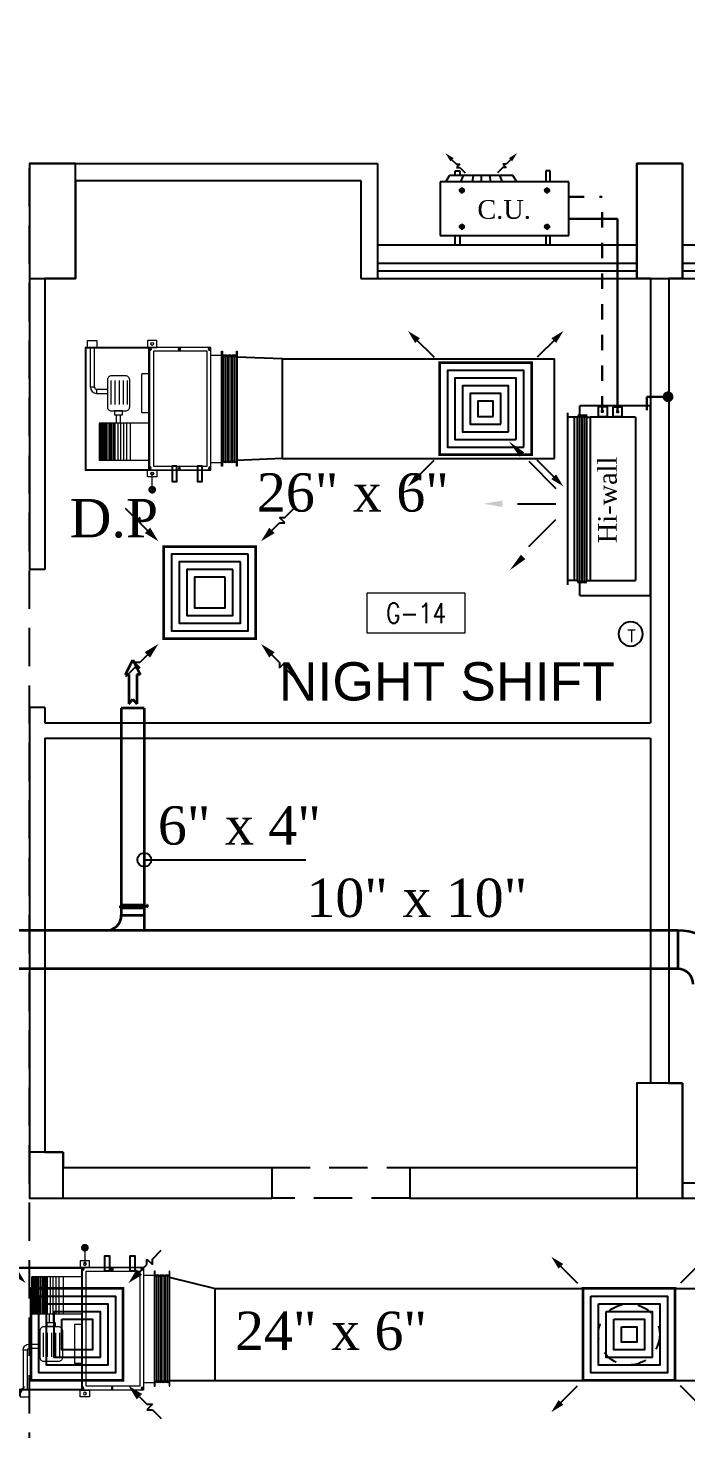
# Model space of a CAD drawing. Extents: x -432 to -365, y -145 to 173.
# Drawn here: x -422.93 to -418.64, y -125.75 to -116.61 of the extents above; entities that cross this region are included whole.
import ezdxf
from ezdxf.enums import TextEntityAlignment as Align

# ---------------------------------------------------------------- set-up
doc = ezdxf.new("R2010")
doc.units = 0
doc.header["$MEASUREMENT"] = 0
for name, pattern in [('DASHDOT', [1, 0.5, -0.25, 0, -0.25]), ('DASHED', [0.75, 0.5, -0.25]), ('HIDDEN', [0.375, 0.25, -0.125]), ('HIDDEN-Z', [3, 2, -1])]:
    doc.linetypes.add(name, pattern=pattern)
for name, color, linetype in [('01_AC-EQUIP', 206, 'Continuous'), ('03_AC-S.DUCT', 5, 'Continuous'), ('06_AC-FA.DUCT', 4, 'Continuous'), ('12-AC-FL.CONN.', 2, 'Continuous'), ('A.C.VOLUM DAMPER', 2, 'Continuous'), ('AC.EQUIPMENT', 31, 'Continuous'), ('COL', 2, 'Continuous'), ('COLHATCH', 5, 'Continuous'), ('DASH', 1, 'Continuous'), ('FASEL', 253, 'Continuous'), ('M-CH-WP-R', 40, 'HIDDEN-Z'), ('M-CH-WP-S', 142, 'Continuous'), ('M-DIFUSER', 195, 'Continuous'), ('M-DUCT-RA', 30, 'Continuous'), ('M-DUCT-SA', 5, 'Continuous'), ('M-EQBMNT', 21, 'Continuous'), ('M-TEXT', 3, 'Continuous'), ('WALL', 4, 'Continuous'), ('WIN', 5, 'Continuous'), ('ZONE TEXT', 73, 'Continuous')]:
    doc.layers.add(name, color=color, linetype=linetype)
for name, color, linetype, lineweight in [('04-AC_F.A.DUCT', 4, 'Continuous', 35), ('A-SYMB-RMNU', 4, 'Continuous', 9), ('AC-TEXT', 15, 'Continuous', 30), ('AC.DRAIN PIPE', 41, 'Continuous', 30), ('AC.REF(R). PIPING', 94, 'DASHED', 30), ('AC.REF(S). PIPING', 3, 'Continuous', 30)]:
    doc.layers.add(name, color=color, linetype=linetype, lineweight=lineweight)
doc.styles.add('AC', font='romans.shx', dxfattribs={"height": 0.2})
doc.styles.add('ARABY', font='sosa.shx')
doc.styles.add('ROMANS', font='romantic.ttf')
doc.styles.add('ROMANS-TITLE', font='ROMANS.shx', dxfattribs={"width": 0.8})
doc.dimstyles.new('IHAB', dxfattribs={"dimscale": 0, "dimtxt": 0.15, "dimasz": 0.09, "dimexe": 0.18, "dimexo": 0.0625, "dimgap": 0, "dimtad": 0, "dimtih": 1, "dimtoh": 1, "dimzin": 0, "dimdsep": 46, "dimtxsty": 'ARABY', "dimcen": 0.03, "dimse1": 1, "dimse2": 1, "dimclrd": 36, "dimclrt": 42, "dimadec": 0, "dimazin": 0, "dimtfac": 1, "dimtmove": 1, "dimatfit": 3, "dimldrblk": 'ORIGIN', "dimfxl": 1, "dimtolj": 1, "dimtzin": 0, "dimarcsym": 0})

# ---------------------------------------------------------------- blocks, each defined once
blk = doc.blocks.new('*U254')
at = {"layer": 'M-DIFUSER', "ltscale": 5, "const_width": 18}
blk.add_lwpolyline([(-300, 300), (300, 300), (300, -300), (-300, -300)], close=True, dxfattribs=at)
at = {"layer": 'M-DIFUSER', "color": 21}
for points in [[(250, 250), (-250, 250), (-250, -250), (250, -250)], [(200, 200), (-200, 200), (-200, -200), (200, -200)], [(150, 150), (-150, 150), (-150, -150), (150, -150)], [(100, 100), (-100, 100), (-100, -100), (100, -100)]]:
    blk.add_lwpolyline(points, close=True, dxfattribs=at)
at = {"layer": 'M-DUCT-RA', "color": 30}
for p, q in [((-491, 491), (-548.9, 548.9)), ((491, 491), (548.9, 548.9)), ((-491, 455.4), (-491, 491)), ((-455.4, 491), (-491, 455.4)), ((-455.4, 455.4), (-455.4, 491)), ((455.4, 491), (491, 491)), ((491, 455.4), (455.4, 491)), ((-406.3, 406.3), (-455.4, 455.4)), ((406.3, 406.3), (455.4, 455.4)), ((455.4, 455.4), (491, 455.4)), ((-491, -455.4), (-455.4, -491)), ((-455.4, -455.4), (-491, -455.4)), ((-406.3, -406.3), (-455.4, -455.4)), ((406.3, -406.3), (455.4, -455.4)), ((455.4, -491), (491, -455.4)), ((455.4, -455.4), (455.4, -491)), ((491, -455.4), (491, -491)), ((-491, -491), (-548.9, -548.9)), ((-455.4, -491), (-491, -491)), ((491, -491), (548.9, -548.9))]:
    blk.add_line(p, q, dxfattribs=at)
for points in [[(-388.6, 424), (-423.7, 388.9), (-335, 335)], [(424, 388.6), (388.9, 423.7), (335, 335)], [(-424, -388.6), (-388.9, -423.7), (-335, -335)], [(388.6, -424), (423.7, -388.9), (335, -335)]]:
    blk.add_solid(points, dxfattribs=at)
blk = doc.blocks.new('*U251')
at = {"layer": 'M-DIFUSER', "ltscale": 5, "const_width": 18}
blk.add_lwpolyline([(-300, 300), (300, 300), (300, -300), (-300, -300)], close=True, dxfattribs=at)
at = {"layer": 'M-DIFUSER', "color": 21}
for points in [[(250, 250), (-250, 250), (-250, -250), (250, -250)], [(200, 200), (-200, 200), (-200, -200), (200, -200)], [(150, 150), (-150, 150), (-150, -150), (150, -150)], [(100, 100), (-100, 100), (-100, -100), (100, -100)], [(50, 50), (-50, 50), (-50, -50), (50, -50)]]:
    blk.add_lwpolyline(points, close=True, dxfattribs=at)
at = {"layer": 'M-DUCT-SA', "color": 5, "extrusion": (-5.07059e-20, -1.19855e-17, -1)}
blk.add_line((-461.1, 461.1), (-335.4, 335.4), dxfattribs=at)
at = {"layer": 'M-DUCT-SA', "color": 5, "extrusion": (-1.19855e-17, 5.07059e-20, -1)}
blk.add_line((461.1, 461.1), (335.4, 335.4), dxfattribs=at)
at = {"layer": 'M-DUCT-SA', "color": 5, "extrusion": (1.19855e-17, -5.07059e-20, -1)}
blk.add_line((-461.1, -461.1), (-335.4, -335.4), dxfattribs=at)
at = {"layer": 'M-DUCT-SA', "color": 5, "extrusion": (5.07059e-20, 1.19855e-17, -1)}
blk.add_line((461.1, -461.1), (335.4, -335.4), dxfattribs=at)
at = {"layer": 'M-DUCT-SA', "color": 5, "extrusion": (-5.07059e-20, -1.19855e-17, -1)}
blk.add_solid([(459.6, 428.4), (428.6, 459.4), (506.9, 506.9)], dxfattribs=at)
at = {"layer": 'M-DUCT-SA', "color": 5, "extrusion": (5.07059e-20, -1.19855e-17, -1)}
blk.add_solid([(-459.6, 428.4), (-428.7, 459.4), (-506.9, 506.9)], dxfattribs=at)
at = {"layer": 'M-DUCT-SA', "color": 5, "extrusion": (1.19855e-17, -5.07059e-20, -1)}
blk.add_solid([(428.4, -459.6), (459.4, -428.6), (506.9, -506.9)], dxfattribs=at)
at = {"layer": 'M-DUCT-SA', "color": 5, "extrusion": (-1.19855e-17, -5.07059e-20, -1)}
blk.add_solid([(-428.4, -459.6), (-459.4, -428.6), (-506.9, -506.9)], dxfattribs=at)
blk = doc.blocks.new('A$C7E27466D')
at = {"layer": '01_AC-EQUIP', "color": 2, "lineweight": 20}
for p, q in [((-75.32, 98.15), (-73.71, 98.66)), ((-75.32, 98.15), (-73.71, 97.64)), ((-75.32, 97.13), (-73.71, 97.64)), ((-75.32, 97.13), (-73.71, 96.62)), ((-75.32, 96.11), (-73.71, 96.62)), ((-75.32, 96.11), (-73.71, 95.6)), ((-75.32, 95.09), (-73.71, 95.6)), ((-75.32, 95.09), (-73.71, 94.58)), ((-75.32, 94.07), (-73.71, 94.58)), ((-75.32, 94.07), (-73.71, 93.56)), ((-75.32, 93.06), (-73.71, 93.56)), ((-75.32, 93.06), (-73.71, 92.55)), ((-75.32, 92.04), (-73.71, 92.55)), ((-75.32, 92.04), (-73.71, 91.53)), ((-75.32, 91.02), (-73.71, 91.53)), ((-6.29, 97.64), (-73.71, 97.64)), ((-6.29, 96.62), (-73.71, 96.62)), ((-6.29, 95.6), (-73.71, 95.6)), ((-6.29, 94.58), (-73.71, 94.58)), ((-6.29, 93.56), (-73.71, 93.56)), ((-6.29, 92.55), (-73.71, 92.55)), ((-6.29, 91.53), (-73.71, 91.53)), ((-4.68, 98.15), (-6.29, 98.66)), ((-4.68, 98.15), (-6.29, 97.64)), ((-4.68, 97.13), (-6.29, 97.64)), ((-4.68, 97.13), (-6.29, 96.62)), ((-4.68, 96.11), (-6.29, 96.62)), ((-4.68, 96.11), (-6.29, 95.6)), ((-4.68, 95.09), (-6.29, 95.6)), ((-4.68, 95.09), (-6.29, 94.58)), ((-4.68, 94.07), (-6.29, 94.58)), ((-4.68, 94.07), (-6.29, 93.56)), ((-4.68, 93.06), (-6.29, 93.56)), ((-4.68, 93.06), (-6.29, 92.55)), ((-4.68, 92.04), (-6.29, 92.55)), ((-4.68, 92.04), (-6.29, 91.53)), ((-4.68, 91.02), (-6.29, 91.53)), ((-75.32, 91.02), (-73.71, 90.51)), ((-75.32, 90), (-73.71, 90.51)), ((-75.32, 90), (-73.71, 89.49)), ((-6.29, 90.51), (-73.71, 90.51)), ((-4.68, 91.02), (-6.29, 90.51)), ((-4.68, 90), (-6.29, 90.51)), ((-4.68, 90), (-6.29, 89.49))]:
    blk.add_line(p, q, dxfattribs=at)
at = {"layer": '01_AC-EQUIP', "color": 1, "lineweight": 20}
for p, q in [((-75, 82), (-75, 88.99)), ((-5, 82), (-5, 88.99)), ((-77.81, 81.04), (-79.88, 81.04)), ((-78.89, 80.34), (-78.89, 81.67)), ((-2.19, 81.04), (-0.12, 81.04)), ((-1.11, 80.34), (-1.11, 81.67)), ((0, 82), (0, 0)), ((-77.81, 61.54), (-79.88, 61.54)), ((-78.89, 60.84), (-78.89, 62.17)), ((-2.19, 61.54), (-0.12, 61.54)), ((-1.11, 60.84), (-1.11, 62.17)), ((-77.81, 42.54), (-79.88, 42.54)), ((-78.89, 41.84), (-78.89, 43.17)), ((-62.71, 42), (-62.71, 37.03)), ((-37.29, 37.03), (-62.71, 37.03)), ((-37.29, 42), (-37.29, 37.03)), ((-30.6, 42), (-30.6, 9.05)), ((-6.17, 42), (-6.17, 9.05)), ((-2.19, 42.54), (-0.12, 42.54)), ((-1.11, 41.84), (-1.11, 43.17)), ((-58.35, 27.43), (-42.69, 27.43)), ((-6.17, 29.53), (-30.6, 29.53)), ((-58.35, 24.77), (-42.69, 24.77)), ((-58.35, 22.11), (-42.69, 22.11)), ((-58.35, 19.45), (-42.69, 19.45)), ((-30.6, 23.1), (-36.03, 23.1)), ((-30.6, 20.44), (-36.03, 20.44)), ((-30.6, 27), (-6.17, 27)), ((-30.6, 25), (-6.17, 25)), ((-30.6, 23), (-6.17, 23)), ((-30.6, 21.4), (-6.17, 21.4)), ((-30.6, 19.38), (-6.17, 19.38)), ((-30.6, 18.4), (-6.17, 18.4)), ((-58.35, 16.79), (-42.69, 16.79)), ((-52.66, 7.45), (-52.66, 14.49)), ((-50, 7.45), (-50, 14.49)), ((-30.6, 17.52), (-6.17, 17.52)), ((-30.6, 16.8), (-6.17, 16.8)), ((-30.6, 15.79), (-6.17, 15.79)), ((-30.6, 14.78), (-6.17, 14.78)), ((-30.6, 13.8), (-6.17, 13.8)), ((-30.6, 12.93), (-6.17, 12.93)), ((-30.6, 12.21), (-6.17, 12.21)), ((-30.6, 11.53), (-6.17, 11.53)), ((-30.6, 11.03), (-6.17, 11.03)), ((-30.6, 10.62), (-6.17, 10.62)), ((-30.6, 10.27), (-6.17, 10.27)), ((-30.6, 9.94), (-6.17, 9.94)), ((-30.6, 9.63), (-6.17, 9.63)), ((-30.6, 9.39), (-6.17, 9.39)), ((-30.6, 9.2), (-6.17, 9.2)), ((-53.99, 6.12), (-79.58, 6.12)), ((-53.99, 3.46), (-79.58, 3.46)), ((-53.99, 6.12), (-53.99, 3.46)), ((-52.66, 7.45), (-50, 7.45)), ((-30.6, 9.05), (-6.17, 9.05)), ((-30.6, 9.05), (-6.17, 9.05))]:
    blk.add_line(p, q, dxfattribs=at)
at = {"layer": '01_AC-EQUIP', "color": 4, "lineweight": 20}
blk.add_line((12.85, 43.76), (2.26, 43.76), dxfattribs=at)
at = {"layer": '01_AC-EQUIP', "color": 1, "linetype": 'DASHDOT', "lineweight": 20}
blk.add_line((-30.6, 16.8), (-6.17, 16.8), dxfattribs=at)
at = {"layer": '01_AC-EQUIP', "color": 2, "lineweight": 20}
for points in [[(-77.5, 98.66), (-77.5, 99.16), (-2.5, 99.16), (-2.5, 98.66)], [(-77.5, 88.99), (-77.5, 89.49), (-2.5, 89.49), (-2.5, 88.99)]]:
    blk.add_lwpolyline(points, close=True, dxfattribs=at)
at = {"layer": '01_AC-EQUIP', "color": 1, "lineweight": 20}
for points in [[(-80, 42), (0, 42), (0, 82), (-80, 82)], [(-77.5, 44.5), (-2.5, 44.5), (-2.5, 79.5), (-77.5, 79.5)], [(-84.4, 40.68), (-80, 40.68), (-80, 46.67), (-84.4, 46.67)], [(4.4, 40.68), (0, 40.68), (0, 46.67), (4.4, 46.67)], [(-80, 42), (-80, 0), (0, 0), (0, 42)], [(-79.58, 41.58), (-79.58, 0.42), (-0.42, 0.42), (-0.42, 41.58)], [(-38.56, 19.25), (-36.03, 19.25), (-36.03, 24.29), (-38.56, 24.29)], [(-84.4, 7.57), (-80, 7.57), (-80, 1.58), (-84.4, 1.58)]]:
    blk.add_lwpolyline(points, close=True, dxfattribs=at)
at = {"layer": '01_AC-EQUIP', "color": 4, "lineweight": 20, "const_width": 2.52}
blk.add_lwpolyline([(12.58, 44.99, 1), (13.12, 42.53, 1)], format="xyb", close=True, dxfattribs=at)
at = {"layer": '01_AC-EQUIP', "color": 1, "lineweight": 20}
blk.add_lwpolyline([(-58.78, 14.49), (-41.22, 14.49, 0.414214), (-38.56, 17.15), (-38.56, 26.39, 0.414214), (-41.22, 29.05), (-58.78, 29.05, 0.414214), (-61.44, 26.39), (-61.44, 17.15, 0.414214)], format="xyb", close=True, dxfattribs=at)
for centre in [(-82.26, 43.76), (2.26, 43.76)]:
    blk.add_circle(centre, 0.932, dxfattribs=at)
for radius in [1.33, 3.99]:
    blk.add_arc((-53.99, 7.45), radius, 270.00061, 0.00061, dxfattribs=at)
for centre, major_axis, start_param, end_param in [((-78.89, 81.04), (-0.827, 0), -1.570796, 4.712389), ((-78.89, 81.04), (-0.47, 0), 3.141593, 9.424778), ((-78.89, 61.54), (-0.827, 0), -1.570796, 4.712389), ((-78.89, 61.54), (-0.47, 0), 3.141593, 9.424778), ((-78.89, 42.54), (-0.827, 0), -1.570796, 4.712389), ((-78.89, 42.54), (-0.47, 0), 3.141593, 9.424778)]:
    blk.add_ellipse(centre, major_axis=major_axis, ratio=0.646018, start_param=start_param, end_param=end_param, dxfattribs=at)
at = {"layer": '01_AC-EQUIP', "color": 1, "lineweight": 20, "extrusion": (0, 0, -1)}
for centre, major_axis, start_param, end_param in [((-1.11, 81.04), (0.827, 0), -1.570796, 4.712389), ((-1.11, 81.04), (0.47, 0), 3.141593, 9.424778), ((-1.11, 61.54), (0.827, 0), -1.570796, 4.712389), ((-1.11, 61.54), (0.47, 0), 3.141593, 9.424778), ((-1.11, 42.54), (0.827, 0), -1.570796, 4.712389), ((-1.11, 42.54), (0.47, 0), 3.141593, 9.424778)]:
    blk.add_ellipse(centre, major_axis=major_axis, ratio=0.646018, start_param=start_param, end_param=end_param, dxfattribs=at)
at = {"layer": 'M-CH-WP-R', "color": 6, "linetype": 'ByBlock', "ltscale": 1.5}
blk.add_lwpolyline([(-2.5, 76.23), (-2.5, 73.23), (7.5, 73.23), (7.5, 76.23)], close=True, dxfattribs=at)
at = {"layer": 'M-CH-WP-S', "color": 5, "linetype": 'ByBlock', "ltscale": 1.5}
blk.add_lwpolyline([(-2.5, 59.73), (-2.5, 56.73), (7.5, 56.73), (7.5, 59.73)], close=True, dxfattribs=at)
blk = doc.blocks.new('A$C4397250F')
at = {"layer": '04-AC_F.A.DUCT'}
for p, q in [((0, 0), (-0.0241, -0.0482)), ((0.0241, -0.0482), (0, 0)), ((-0.0241, -0.0482), (-0.0132, -0.0482)), ((-0.0132, -0.0482), (-0.0132, -0.1443)), ((0.0132, -0.0482), (0.0241, -0.0482)), ((0.0132, -0.0482), (0.0132, -0.1443)), ((0, -0.1288), (-0.0132, -0.1443)), ((0.0132, -0.1443), (0, -0.1288))]:
    blk.add_line(p, q, dxfattribs=at)
blk = doc.blocks.new('A$C180A56EA')
at = {"layer": 'A.C.VOLUM DAMPER'}
h = blk.add_hatch(dxfattribs=at)
h.set_pattern_fill('ANSI31', color=256, scale=0.001, style=0)
h.set_pattern_definition([(45, (129.5106855, -230.48025158), (-8.838834765e-05, 8.838834765e-05), [])])
h.paths.add_polyline_path([(0.0459, 0.0039), (0.0459, 0.0065), (0.0401, 0.0065), (0.0401, -0.0027), (0.0459, -0.0027), (0.0459, 0), (0.0603, 0), (0.0603, 0.0128), (0.057, 0.0128), (0.057, 0.0039)])
for p, q in [((-0.1242, 0.0032), (-0.1161, 0.0032)), ((-0.1161, 0.0004), (-0.119, 0.0032)), ((-0.1185, 0), (-0.1161, 0.0024)), ((-0.1161, 0.0015), (-0.1179, 0.0032)), ((-0.1174, 0), (-0.1161, 0.0013)), ((-0.1161, 0.0026), (-0.1168, 0.0032)), ((-0.1163, 0), (-0.1161, 0.0001)), ((-0.1161, 0.0001), (-0.1104, 0.0058)), ((-0.1161, 0.0013), (-0.1116, 0.0058)), ((-0.1161, 0.0024), (-0.1127, 0.0058)), ((-0.1161, -0.0026), (-0.1161, 0.0058)), ((-0.1161, 0.0035), (-0.1138, 0.0058)), ((-0.1161, 0.0058), (-0.1099, 0.0058)), ((-0.1161, 0.0057), (-0.116, 0.0058)), ((-0.1161, 0.0046), (-0.1149, 0.0058)), ((-0.1161, -0.001), (-0.1099, 0.0053)), ((-0.1099, -0.0014), (-0.1161, 0.0048)), ((-0.1161, -0.0021), (-0.1099, 0.0042)), ((-0.1099, -0.0026), (-0.1161, 0.0037)), ((-0.1109, -0.0026), (-0.1161, 0.0026)), ((-0.112, -0.0026), (-0.1161, 0.0015)), ((-0.1131, -0.0026), (-0.1161, 0.0004)), ((-0.1099, -0.0003), (-0.116, 0.0058)), ((-0.1156, -0.0026), (-0.1099, 0.0031)), ((-0.1099, 0.0008), (-0.1149, 0.0058)), ((-0.1145, -0.0026), (-0.1099, 0.002)), ((-0.1099, 0.0019), (-0.1138, 0.0058)), ((-0.1134, -0.0026), (-0.1099, 0.0009)), ((-0.1128, 0.0019), (0.0401, 0.0019)), ((-0.1099, 0.003), (-0.1127, 0.0058)), ((-0.1099, 0.0041), (-0.1116, 0.0058)), ((-0.1099, 0.0052), (-0.1105, 0.0058)), ((0.0401, 0.0121), (-0.1099, 0.0121)), ((-0.0882, 0.0113), (-0.0994, -0.0075)), ((-0.0768, 0.0113), (-0.0656, -0.0075)), ((-0.0402, 0.0113), (-0.0514, -0.0075)), ((-0.0284, 0.0113), (-0.0173, -0.0075)), ((0.0056, 0.0113), (-0.0056, -0.0075)), ((0.0174, 0.0113), (0.0286, -0.0075)), ((0.0459, 0.0065), (0.0401, 0.0065)), ((0.0401, 0.0065), (0.0401, -0.0027)), ((0.0459, 0.0039), (0.0459, 0.0065)), ((0.057, 0.0039), (0.0459, 0.0039)), ((0.0603, 0.0128), (0.057, 0.0128)), ((0.057, 0.0128), (0.057, 0.0039)), ((0.0603, 0.0128), (0.0603, 0)), ((-0.1242, 0), (-0.1161, 0)), ((-0.1142, -0.0026), (-0.1161, -0.0007)), ((-0.1153, -0.0026), (-0.1161, -0.0018)), ((-0.1099, -0.0026), (-0.1161, -0.0026)), ((-0.1123, -0.0026), (-0.1099, -0.0003)), ((-0.1111, -0.0026), (-0.1099, -0.0014)), ((-0.11, -0.0026), (-0.1099, -0.0025)), ((-0.1099, -0.0083), (0.0401, -0.0083)), ((0.0401, -0.0027), (0.0459, -0.0027)), ((0.0603, 0), (0.0459, 0)), ((0.0459, -0.0027), (0.0459, 0))]:
    blk.add_line(p, q, dxfattribs=at)
at = {"layer": 'A.C.VOLUM DAMPER', "extrusion": (0, 0, -1)}
for centre, major_axis, start_param, end_param in [((-0.0938, 0.0019), (0.00135, 0.00135), 3.926991, 7.068583), ((-0.0938, 0.0019), (-0.00135, 0.00135), 2.356195, 5.497787), ((-0.0712, 0.0019), (0.00135, 0.00135), 3.926991, 7.068583), ((-0.0712, 0.0019), (-0.00135, 0.00135), 2.356195, 5.497787), ((-0.0458, 0.0019), (0.00135, 0.00135), 3.926991, 7.068583), ((-0.0458, 0.0019), (-0.00135, 0.00135), 2.356195, 5.497787), ((-0.0228, 0.0019), (0.00135, 0.00135), 3.926991, 7.068583), ((-0.0228, 0.0019), (-0.00135, 0.00135), 2.356194, 5.497787), ((0, 0.0019), (0.00135, 0.00135), 3.926991, 7.068583), ((0, 0.0019), (0.00135, 0.00135), 0.785398, 3.926991), ((0.023, 0.0019), (0.00135, 0.00135), 3.926991, 7.068583), ((0.023, 0.0019), (-0.00135, 0.00135), 2.356195, 5.497787)]:
    blk.add_ellipse(centre, major_axis=major_axis, ratio=1, start_param=start_param, end_param=end_param, dxfattribs=at)
blk = doc.blocks.new('A$C4F2C0D31')
at = {"layer": '01_AC-EQUIP', "color": 1, "extrusion": (0, 0, -1)}
blk.add_ellipse((-0.11, 0.18), major_axis=(-0.191, 0.191), ratio=1, start_param=5.497787, end_param=11.780972, dxfattribs=at)
at = {"layer": '01_AC-EQUIP', "color": 1, "style": 'AC', "text_generation_flag": 4, "width": 1}
blk.add_text('T', height=0.265, rotation=180, dxfattribs=at).set_placement((0, 0))
blk = doc.blocks.new('A$C657D59F2')
at = {"layer": 'M-DUCT-RA'}
for p, q in [((-0.7617, 0.1441), (-0.7323, 0.1147)), ((-0.7109, 0.1147), (-0.7323, 0.0933)), ((-0.7323, 0.1147), (-0.7109, 0.1147)), ((-0.7323, 0.0933), (-0.7109, 0.0933)), ((-0.7109, 0.0933), (-0.6762, 0.0586)), ((-0.4307, 0.0933), (-0.4654, 0.0586)), ((-0.4307, 0.1147), (-0.4093, 0.0933)), ((-0.4093, 0.1147), (-0.4307, 0.1147)), ((-0.4093, 0.0933), (-0.4307, 0.0933)), ((-0.3799, 0.1441), (-0.4093, 0.1147))]:
    blk.add_line(p, q, dxfattribs=at)
for points in [[(-0.7511, 0.1547), (-0.7722, 0.1337), (-0.8045, 0.1869)], [(-0.3905, 0.1547), (-0.3694, 0.1337), (-0.3371, 0.1869)]]:
    blk.add_solid(points, dxfattribs=at)
at = {"layer": 'M-EQBMNT', "color": 195}
for p, q in [((-0.8387, 0), (-0.8387, -0.3494)), ((0, 0), (-0.8387, 0)), ((0, -0.3494), (0, 0)), ((-0.8387, -0.3494), (0, -0.3494))]:
    blk.add_line(p, q, dxfattribs=at)
at = {"layer": 'M-EQBMNT'}
for p, q in [((-0.8022, 0), (-0.7776, 0.0401)), ((-0.364, 0.0401), (-0.7776, 0.0401)), ((-0.7403, 0.0715), (-0.7115, 0.0715)), ((-0.7403, 0.0401), (-0.7403, 0.0715)), ((-0.7115, 0.0715), (-0.7115, 0.0401)), ((-0.6895, 0.0401), (-0.7065, 0)), ((-0.624, 0.0401), (-0.6311, 0)), ((-0.5708, 0.0401), (-0.5708, 0)), ((-0.5175, 0.0401), (-0.5105, 0)), ((-0.4521, 0.0401), (-0.4351, 0)), ((-0.3393, 0), (-0.364, 0.0401)), ((-0.1504, 0.0715), (-0.1504, 0)), ((-0.1215, 0.0715), (-0.1504, 0.0715)), ((-0.1215, 0), (-0.1215, 0.0715)), ((-0.6776, -0.0564), (-0.7166, -0.0564)), ((-0.6971, -0.0759), (-0.6971, -0.0369)), ((-0.161, -0.0564), (-0.122, -0.0564)), ((-0.1415, -0.0759), (-0.1415, -0.0369)), ((-0.6971, -0.2735), (-0.6971, -0.3125)), ((-0.1415, -0.2735), (-0.1415, -0.3125)), ((-0.7403, -0.4106), (-0.7403, -0.3494)), ((-0.6776, -0.293), (-0.7166, -0.293)), ((-0.7115, -0.3494), (-0.7115, -0.4106)), ((-0.161, -0.293), (-0.122, -0.293)), ((-0.1504, -0.3494), (-0.1504, -0.4106)), ((-0.1215, -0.4106), (-0.1215, -0.3494)), ((-0.7403, -0.4106), (-0.7115, -0.4106)), ((-0.1504, -0.4106), (-0.1215, -0.4106))]:
    blk.add_line(p, q, dxfattribs=at)
for centre, major_axis, start_param, end_param in [((-0.6971, -0.0564), (0.00968, -0.00968), -0.785398, 5.497787), ((-0.1415, -0.0564), (0.00968, -0.00968), -0.785398, 5.497787), ((-0.6971, -0.293), (0.00968, -0.00968), -0.785398, 5.497787), ((-0.1415, -0.293), (-0.00968, -0.00968), 0.785398, 7.068583)]:
    blk.add_ellipse(centre, major_axis=major_axis, ratio=1, start_param=start_param, end_param=end_param, dxfattribs=at)
at = {"layer": 'M-TEXT', "style": 'ROMANS'}
blk.add_text('C.U.', height=0.12222, dxfattribs=at).set_placement((-0.596, -0.2414))
blk = doc.blocks.new('A$C72D80A4C')
at = {"layer": 'AC.EQUIPMENT', "color": 3, "linetype": 'Continuous', "ltscale": 0.1}
for p, q in [((0.0897, 0.5796), (0.5497, 0.5796)), ((0.0897, -0.6592), (0.0897, 0.5796)), ((0.5503, -0.6592), (0.5503, 0.5794)), ((0.1865, 0.5042), (0.484, 0.5042)), ((0.1865, 0.5042), (0.1865, -0.5604)), ((0.5044, 0.5042), (0.484, 0.5042)), ((0.484, 0.5042), (0.484, -0.5604)), ((0.5656, 0.5042), (0.6316, 0.5042)), ((0.5875, 0.5042), (0.5875, -0.5604)), ((0.6316, 0.5338), (0.6316, -0.59)), ((0.8838, 0.2173), (0.7068, 0.0403)), ((0.9571, -0.0608), (0.7068, -0.0608)), ((0.8838, -0.3389), (0.7068, -0.1619)), ((0.484, -0.5604), (0.1865, -0.5604)), ((0.5656, -0.5604), (0.6316, -0.5604)), ((0.5503, -0.6592), (0.0897, -0.6592))]:
    blk.add_line(p, q, dxfattribs=at)
at = {"layer": 'AC.EQUIPMENT', "color": 2, "linetype": 'Continuous', "ltscale": 0.1}
for p, q in [((0.5043, -0.5604), (0.5044, 0.5042)), ((0.512, 0.5216), (0.5044, 0.5042)), ((0.512, 0.5216), (0.5197, 0.5042)), ((0.5273, 0.5216), (0.5197, 0.5042)), ((0.5197, -0.5604), (0.5197, 0.5042)), ((0.5273, 0.5216), (0.535, 0.5042)), ((0.5427, 0.5216), (0.535, 0.5042)), ((0.535, -0.5604), (0.535, 0.5042)), ((0.5427, 0.5216), (0.5503, 0.5042)), ((0.558, 0.5216), (0.5503, 0.5042)), ((0.558, 0.5216), (0.5656, 0.5042)), ((0.5656, -0.5604), (0.5656, 0.5042)), ((0.5044, -0.5604), (0.484, -0.5604)), ((0.512, -0.5778), (0.5044, -0.5604)), ((0.512, -0.5778), (0.5197, -0.5604)), ((0.5273, -0.5778), (0.5197, -0.5604)), ((0.5273, -0.5778), (0.535, -0.5604)), ((0.5427, -0.5778), (0.535, -0.5604)), ((0.5427, -0.5778), (0.5503, -0.5604)), ((0.558, -0.5778), (0.5503, -0.5604)), ((0.558, -0.5778), (0.5656, -0.5604))]:
    blk.add_line(p, q, dxfattribs=at)
at = {"layer": 'AC.EQUIPMENT', "color": 20, "linetype": 'Continuous', "ltscale": 0.1}
blk.add_line((0.5503, -0.3053), (0.5503, 0.1916), dxfattribs=at)
for points in [[(0.3352, 0.5708), (0.3352, 0.5092), (0.2736, 0.5092), (0.2736, 0.5708)], [(0.4318, 0.572), (0.4318, 0.5104), (0.3702, 0.5104), (0.3702, 0.572)]]:
    blk.add_lwpolyline(points, close=True, dxfattribs=at)
at = {"layer": 'AC.EQUIPMENT', "color": 20, "linetype": 'Continuous', "ltscale": 0.1, "const_width": 0.0114}
for points in [[(0.3038, 0.5462, 1), (0.3038, 0.5347, 1)], [(0.4039, 0.5488, 1), (0.4039, 0.5373, 1)]]:
    blk.add_lwpolyline(points, format="xyb", close=True, dxfattribs=at)
at = {"layer": 'AC.EQUIPMENT', "color": 3, "linetype": 'Continuous', "ltscale": 0.1}
for points in [[(0.9133, 0.2758), (0.9421, 0.247), (1.0144, 0.3481)], [(1.0566, -0.0395), (1.0566, -0.0804), (1.1791, -0.06)], [(0.9064, -0.4217), (0.9353, -0.3928), (1.0075, -0.4939)]]:
    blk.add_solid(points, dxfattribs=at)
blk = doc.blocks.new('A$C4C910EF2')
at = {"layer": 'AC.DRAIN PIPE', "linetype": 'Continuous', "ltscale": 0.1}
for p, q in [((1.2105, 0.0235), (1.2974, 0.0235)), ((1.2974, 0.0235), (1.2974, -0.1145))]:
    blk.add_line(p, q, dxfattribs=at)
at = {"layer": 'AC.DRAIN PIPE', "linetype": 'Continuous', "ltscale": 0.1, "const_width": 0.0333, "flags": 128}
blk.add_lwpolyline([(1.2791, -0.1145, 1), (1.3158, -0.1145, 1)], format="xyb", close=True, dxfattribs=at)
at = {"layer": 'AC.DRAIN PIPE', "linetype": 'Continuous', "ltscale": 0.1, "xscale": -1, "rotation": 270}
blk.add_blockref('A$C72D80A4C', (0.6592, -0.0897), dxfattribs=at)
at = {"layer": 'M-TEXT', "style": 'ROMANS'}
blk.add_text('Hi-wall', height=0.12222, dxfattribs=at).set_placement((0.3427, 0.2197))
blk = doc.blocks.new('A-ROOM')
at = {"layer": 'A-SYMB-RMNU'}
blk.add_lwpolyline([(-425, 175), (425, 175), (425, -175), (-425, -175)], close=True, dxfattribs=at)
at = {"layer": 'A-SYMB-RMNU', "style": 'ROMANS-TITLE', "width": 0.8}
blk.add_attdef('ROOM-NO', text='', height=175, dxfattribs=at).set_placement((0, 0), align=Align.MIDDLE)

msp = doc.modelspace()

# ---------------------------------------------------------------- hatches: boundary and pattern name
at = {"layer": 'COLHATCH', "linetype": 'Continuous'}
h = msp.add_hatch(dxfattribs=at)
h.set_pattern_fill('_USER', color=252, scale=0.05, angle=45, style=0, double=1, pattern_type=0)
h.set_pattern_definition([(45, (-202.924395, -132.77691), (-0.035355339, 0.035355339), []), (135, (-202.924395, -132.77691), (-0.035355339, -0.035355339), [])])
h.paths.add_polyline_path([(-382.4844, -115.1969), (-382.7844, -115.1969), (-382.7844, -116.0969), (-382.4844, -116.0969)])
h.paths.add_polyline_path([(-380.4844, -115.1969), (-381.2844, -115.1969), (-381.2844, -115.4969), (-380.4844, -115.4969)])
h.paths.add_polyline_path([(-378.5344, -117.1969), (-378.8344, -117.1969), (-378.8344, -117.7969), (-378.5344, -117.7969)])
h.paths.add_polyline_path([(-378.1344, -120.7769), (-378.9344, -120.7769), (-378.9344, -121.0769), (-378.1344, -121.0769)])
h.paths.add_polyline_path([(-380.6844, -120.7769), (-381.4844, -120.7769), (-381.4844, -121.0769), (-380.6844, -121.0769)])
h.paths.add_polyline_path([(-380.5844, -125.8269), (-381.4844, -125.8269), (-381.4844, -126.1269), (-380.5844, -126.1269)])
h.paths.add_polyline_path([(-378.1344, -125.7769), (-378.9344, -125.7769), (-378.9344, -126.0769), (-378.1344, -126.0769)])
h.paths.add_polyline_path([(-378.4889, -132.0469), (-378.9889, -132.0469), (-378.9889, -132.3969), (-378.4889, -132.3969)])
h.paths.add_polyline_path([(-380.3919, -132.0469), (-381.4919, -132.0469), (-381.4919, -132.3469), (-380.6389, -132.3469, -0.011587), (-380.6548, -133.0326), (-380.4051, -133.0435, 0.01656)])
h.paths.add_polyline_path([(-380.5864, -134.7769), (-380.8398, -134.7769, -0.040808), (-381.4283, -137.1158), (-381.1918, -137.1969, 0.04151)])
h.paths.add_polyline_path([(-382.4844, -134.1769), (-382.7844, -134.1769), (-382.7844, -135.0769), (-382.4844, -135.0769)])
h.paths.add_polyline_path([(-386.6144, -134.1769), (-387.0144, -134.1769), (-387.0144, -135.0769), (-386.6144, -135.0769)])
h.paths.add_polyline_path([(-390.4144, -134.1769), (-390.8644, -134.1769), (-390.8644, -135.0769), (-390.4144, -135.0769)])
h.paths.add_polyline_path([(-390.6644, -135.9969), (-390.9644, -135.9969), (-390.9644, -136.8969), (-390.6644, -136.8969)])
h.paths.add_polyline_path([(-398.5144, -134.6269, 1), (-399.1144, -134.6269, 1)])
h.paths.add_polyline_path([(-398.5144, -136.4469, 1), (-399.1144, -136.4469, 1)])
h.paths.add_polyline_path([(-406.5144, -134.6269, 1), (-407.1144, -134.6269, 1)])
h.paths.add_polyline_path([(-406.5144, -136.4469, 1), (-407.1144, -136.4469, 1)])
h.paths.add_polyline_path([(-414.7644, -134.1769), (-415.2144, -134.1769), (-415.2139, -135.0769), (-414.7639, -135.0769)])
h.paths.add_polyline_path([(-414.6644, -135.9969), (-414.9644, -135.9969), (-414.9644, -136.8969), (-414.6644, -136.8969)])
h.paths.add_polyline_path([(-418.6144, -134.1769), (-419.0144, -134.1769), (-419.0144, -135.0769), (-418.6144, -135.0769)])
h.paths.add_polyline_path([(-422.8444, -134.1769), (-423.1444, -134.1769), (-423.1444, -135.0769), (-422.8444, -135.0769)])
h.paths.add_polyline_path([(-424.789, -134.7769), (-425.0424, -134.7769, 0.04151), (-424.437, -137.1969), (-424.2005, -137.1158, -0.040808)])
h.paths.add_polyline_path([(-424.1369, -132.0469), (-425.2369, -132.0469, 0.01656), (-425.2237, -133.0435), (-424.974, -133.0326, -0.011587), (-424.9898, -132.3469), (-424.1369, -132.3469)])
h.paths.add_polyline_path([(-426.6398, -132.0469), (-427.1398, -132.0469), (-427.1398, -132.3969), (-426.6398, -132.3969)])
h.paths.add_polyline_path([(-426.6944, -125.7769), (-427.4944, -125.7769), (-427.4944, -126.0769), (-426.6944, -126.0769)])
h.paths.add_polyline_path([(-424.1444, -125.8269), (-425.0444, -125.8269), (-425.0444, -126.1269), (-424.1444, -126.1269)])
h.paths.add_polyline_path([(-426.6944, -120.7769), (-427.4944, -120.7769), (-427.4944, -121.0769), (-426.6944, -121.0769)])
h.paths.add_polyline_path([(-424.1444, -120.7769), (-424.9444, -120.7769), (-424.9444, -121.0769), (-424.1444, -121.0769)])
h.paths.add_polyline_path([(-426.7944, -117.1969), (-427.0944, -117.1969), (-427.0944, -117.7969), (-426.7944, -117.7969)])
h.paths.add_polyline_path([(-424.3444, -115.1969), (-425.1444, -115.1969), (-425.1444, -115.4969), (-424.3444, -115.4969)])
h.paths.add_polyline_path([(-422.8444, -115.1969), (-423.1444, -115.1969), (-423.1444, -116.0969), (-422.8444, -116.0969)])
h.paths.add_polyline_path([(-418.5644, -115.1969), (-418.9644, -115.1969), (-418.9644, -116.0969), (-418.5644, -116.0969)])
h.paths.add_polyline_path([(-414.7644, -115.1969), (-415.2144, -115.1969), (-415.2144, -116.0969), (-414.7644, -116.0969)])
h.paths.add_polyline_path([(-405.4144, -112.9969), (-405.7144, -112.9969), (-405.7144, -113.5969), (-405.4144, -113.5969)])
h.paths.add_polyline_path([(-398.6644, -112.9969), (-398.9644, -112.9969), (-398.9644, -113.5969), (-398.6644, -113.5969)])
h.paths.add_polyline_path([(-398.6644, -116.3469), (-398.9644, -116.3469), (-398.9644, -116.9469), (-398.6644, -116.9469)])
h.paths.add_polyline_path([(-400.0144, -115.1969), (-405.7144, -115.1969), (-405.7144, -116.9469), (-405.4144, -116.9469), (-405.4144, -115.4969), (-400.3144, -115.4969), (-400.3144, -116.9469), (-400.0144, -116.9469)])
h.paths.add_polyline_path([(-390.4144, -115.1969), (-390.8644, -115.1969), (-390.8644, -116.0969), (-390.4144, -116.0969)])

# ---------------------------------------------------------------- linework, layer by layer
at = {"layer": '03_AC-S.DUCT', "linetype": 'Continuous'}
for p, q in [((-421.2753, -118.7719), (-421.5753, -118.7598)), ((-421.2753, -118.7719), (-419.4994, -118.7719)), ((-421.2753, -119.4219), (-421.2753, -118.7719)), ((-419.4994, -119.4219), (-419.4994, -118.7719)), ((-421.2753, -119.4219), (-421.5753, -119.434)), ((-421.2753, -119.4219), (-419.4994, -119.4219)), ((-422.0144, -124.7626), (-421.7144, -124.8369)), ((-421.7144, -124.8369), (-418.5644, -124.8369)), ((-421.7144, -125.4369), (-421.7144, -124.8369)), ((-422.0144, -125.4369), (-418.5644, -125.4369))]:
    msp.add_line(p, q, dxfattribs=at)
at = {"layer": '04-AC_F.A.DUCT', "linetype": 'Continuous'}
for p, q in [((-422.3258, -121.0497), (-422.3258, -122.4019)), ((-422.1758, -121.0497), (-422.3258, -121.0497)), ((-422.1758, -121.0497), (-422.1758, -122.5019)), ((-422.3258, -122.4019), (-422.1758, -122.4019)), ((-418.6958, -122.5019), (-424.4194, -122.5019)), ((-418.6958, -122.5019), (-418.6958, -122.7519)), ((-418.6958, -122.7519), (-424.4194, -122.7519))]:
    msp.add_line(p, q, dxfattribs=at)
for centre, radius, start, end in [((-422.4258, -122.4019), 0.1, 270, 0), ((-418.6958, -122.8519), 0.35, 0, 90), ((-418.6958, -122.8519), 0.1, 0, 90)]:
    msp.add_arc(centre, radius, start, end, dxfattribs=at)
at = {"layer": '12-AC-FL.CONN.', "linetype": 'HIDDEN', "ltscale": 0.25}
msp.add_circle((-419.0144, -125.1369), 0.2, dxfattribs=at)
at = {"layer": 'AC.REF(R). PIPING', "linetype": 'HIDDEN', "ltscale": 0.2}
for p in [(-419.4074, -117.7146), (-419.1886, -119.1141)]:
    msp.add_line(p, (-419.1886, -117.7146), dxfattribs=at)
at = {"layer": 'AC.REF(S). PIPING'}
for p in [(-419.4074, -117.8577), (-419.0886, -119.1167)]:
    msp.add_line(p, (-419.0886, -117.8577), dxfattribs=at)
at = {"layer": 'COL', "linetype": 'Continuous'}
for points in [[(-422.6244, -117.4969), (-422.9244, -117.4969), (-422.9244, -118.2469), (-422.6244, -118.2469)], [(-418.6644, -117.4969), (-418.9644, -117.4969), (-418.9644, -118.2469), (-418.6644, -118.2469)], [(-418.6644, -123.4969), (-418.9644, -123.4969), (-418.9644, -124.2469), (-418.6644, -124.2469)], [(-422.7044, -123.9469), (-422.9244, -123.9469), (-422.9244, -124.2469), (-422.7044, -124.2469)]]:
    msp.add_lwpolyline(points, close=True, dxfattribs=at)
at = {"layer": 'DASH', "linetype": 'HIDDEN'}
for p, q in [((-421.3444, -124.0469), (-420.4444, -124.0469)), ((-420.4444, -124.2469), (-421.3444, -124.2469))]:
    msp.add_line(p, q, dxfattribs=at)
at = {"layer": 'FASEL', "linetype": 'HIDDEN'}
msp.add_lwpolyline([(-422.9244, -132.7769), (-422.9244, -117.4969)], dxfattribs=at)
at = {"layer": 'WALL', "color": 252, "linetype": 'Continuous'}
for p, q in [((-422.9244, -117.4969), (-420.6544, -117.4969)), ((-422.9244, -117.4969), (-422.9244, -120.1469)), ((-420.6544, -117.4969), (-420.6544, -118.2469)), ((-418.9644, -118.2469), (-418.9644, -117.4969)), ((-418.9644, -117.4969), (-418.6644, -117.4969)), ((-418.6644, -117.4969), (-418.6644, -118.2469)), ((-422.6244, -117.6069), (-420.7644, -117.6069)), ((-422.6244, -117.6069), (-422.6244, -118.2469)), ((-420.7644, -117.6069), (-420.7644, -118.2469)), ((-422.9244, -118.2469), (-422.9244, -120.1469)), ((-422.6244, -118.2469), (-422.8244, -118.2469)), ((-422.8244, -118.2469), (-422.8244, -120.1469)), ((-420.7644, -118.2469), (-420.6544, -118.2469)), ((-418.8744, -118.2469), (-418.9644, -118.2469)), ((-418.8744, -118.2469), (-418.8744, -121.1469)), ((-418.7544, -118.2469), (-418.7544, -123.4969)), ((-418.6644, -118.2469), (-418.7544, -118.2469)), ((-422.8244, -120.1469), (-422.9244, -120.1469)), ((-422.8244, -121.0469), (-422.9244, -121.0469)), ((-422.9244, -121.0469), (-422.9244, -124.2469)), ((-422.9244, -121.0469), (-422.9244, -123.9469)), ((-422.8244, -121.0469), (-422.8244, -121.1469)), ((-422.8244, -121.1469), (-418.8744, -121.1469)), ((-422.8244, -121.2469), (-418.8744, -121.2469)), ((-422.8244, -121.2469), (-422.8244, -123.9469)), ((-418.8744, -121.2469), (-418.8744, -123.4969)), ((-418.8744, -123.4969), (-418.9644, -123.4969)), ((-418.9644, -123.4969), (-418.9644, -124.0469)), ((-418.7544, -123.4969), (-418.6644, -123.4969)), ((-418.6644, -123.4969), (-418.6644, -124.2469)), ((-422.8244, -123.9469), (-422.7044, -123.9469)), ((-422.7044, -123.9469), (-422.7044, -124.0469)), ((-422.7044, -124.0469), (-421.3444, -124.0469)), ((-421.3444, -124.0469), (-421.3444, -124.2469)), ((-420.4444, -124.0469), (-420.4444, -124.2469)), ((-420.4444, -124.0469), (-418.9644, -124.0469)), ((-422.9244, -124.2469), (-421.3444, -124.2469)), ((-420.4444, -124.2469), (-418.6644, -124.2469)), ((-418.9644, -124.2469), (-418.6644, -124.2469))]:
    msp.add_line(p, q, dxfattribs=at)
at = {"layer": 'WIN', "color": 252}
for p, q in [((-420.6544, -118.0269), (-418.9644, -118.0269)), ((-418.6644, -118.0269), (-416.9344, -118.0269)), ((-420.6544, -118.1469), (-418.9644, -118.1469)), ((-418.6644, -118.1469), (-416.9344, -118.1469)), ((-420.6544, -118.1969), (-418.9644, -118.1969)), ((-420.6544, -118.2469), (-418.9644, -118.2469)), ((-418.6644, -118.1969), (-416.9344, -118.1969)), ((-418.6644, -118.2469), (-416.9344, -118.2469)), ((-418.6644, -124.1469), (-418.5644, -124.1469)), ((-418.6644, -124.2469), (-418.5644, -124.2469))]:
    msp.add_line(p, q, dxfattribs=at)

# ---------------------------------------------------------------- block references
at = {"layer": '01_AC-EQUIP'}
msp.add_blockref('A$C657D59F2', (-419.4074, -117.6163), dxfattribs=at)
at = {"layer": '01_AC-EQUIP', "yscale": 0.009999999999990905, "zscale": 0.01, "rotation": 270}
for p, xscale in [((-422.5619, -119.4969), 0.009999999999990905), ((-423.001, -124.6998), -0.009999999999990905)]:
    msp.add_blockref('A$C7E27466D', p, dxfattribs=dict(at, xscale=xscale))
at = {"layer": '01_AC-EQUIP', "rotation": 90}
msp.add_blockref('A$C4C910EF2', (-418.8744, -120.3163), dxfattribs=at)
at = {"layer": '04-AC_F.A.DUCT', "xscale": -2, "yscale": 2, "zscale": 2}
msp.add_blockref('A$C4397250F', (-422.2508, -120.7345), dxfattribs=at)
at = {"layer": '06_AC-FA.DUCT', "xscale": 0.2921767504885793, "yscale": 0.2921767504885793, "zscale": 0.2921767504885793}
msp.add_blockref('A$C4F2C0D31', (-418.9716, -120.6191), dxfattribs=at)
at = {"layer": 'A-SYMB-RMNU', "xscale": 0.0007500000000391083, "yscale": 0.0007500000000106866, "zscale": 0.00075}
msp.add_blockref('A-ROOM', (-420.4033, -120.4305), dxfattribs=at).add_auto_attribs({'ROOM-NO': 'G-14'})
at = {"layer": 'A.C.VOLUM DAMPER', "xscale": 1.000001061474904, "yscale": 1.000001061474904, "zscale": 1.000001061514839}
msp.add_blockref('A$C180A56EA', (-422.2159, -122.347), dxfattribs=at)
at = {"layer": 'M-DIFUSER', "color": 21, "xscale": 0.0009999999999763531, "yscale": 0.0009999999999763531, "zscale": 0.001, "rotation": 270}
msp.add_blockref('*U251', (-419.9494, -119.0969), dxfattribs=at)
at = {"layer": 'M-DIFUSER', "color": 21, "yscale": 0.001000000000004775, "zscale": 0.001}
for name, p, xscale in [('*U254', (-421.7494, -120.2969), 0.0009999999999763531), ('*U254', (-422.6144, -125.1369), -0.0009999999999763531), ('*U251', (-419.0144, -125.1369), -0.0009999999999763531)]:
    msp.add_blockref(name, p, dxfattribs=dict(at, xscale=xscale))

# ---------------------------------------------------------------- texts
at = {"layer": 'AC-TEXT', "color": 34, "linetype": 'Continuous', "char_height": 0.25, "width": 3.951459, "style": 'AC'}
for s, insert, attachment_point in [('\\A1;{\\fTimes New Roman|b0|i0|c0|p18;\\C256;26" x 6"}', (-421.4414, -119.7719), 7), ('\\A1;{\\fTimes New Roman|b0|i0|c0|p18;\\C256;D.P}', (-422.6633, -119.9412), 7), ('\\A1;{\\fTimes New Roman|b0|i0|c0|p18;\\C85;6" x 4"}', (-422.0873, -121.9446), 7), ('\\A1;{\\fTimes New Roman|b0|i0|c0|p18;\\C85;10" x 10"}', (-421.1188, -122.417), 7), ('\\A1;{\\fTimes New Roman|b0|i0|c0|p18;\\C256;24" x 6"}', (-420.3317, -125.2422), 9)]:
    msp.add_mtext(s, dxfattribs=dict(at, insert=insert, attachment_point=attachment_point))
at = {"layer": 'ZONE TEXT', "linetype": 'Continuous', "insert": (-421.2985, -120.751), "char_height": 0.25, "width": 3.292883, "attachment_point": 1, "style": 'AC'}
msp.add_mtext('{\\fArial|b0|i0|c0|p34;NIGHT SHIFT}', dxfattribs=at)

# ---------------------------------------------------------------- leaders
at = {"layer": 'AC-TEXT', "color": 34, "linetype": 'Continuous'}
msp.add_leader([(-422.1758, -122.0403), (-421.1232, -122.0403)], dimstyle='IHAB', override={"dimscale": 1, "dimclrd": 34, "dimfxl": 0}, dxfattribs=at)

doc.saveas('drawing.dxf')
